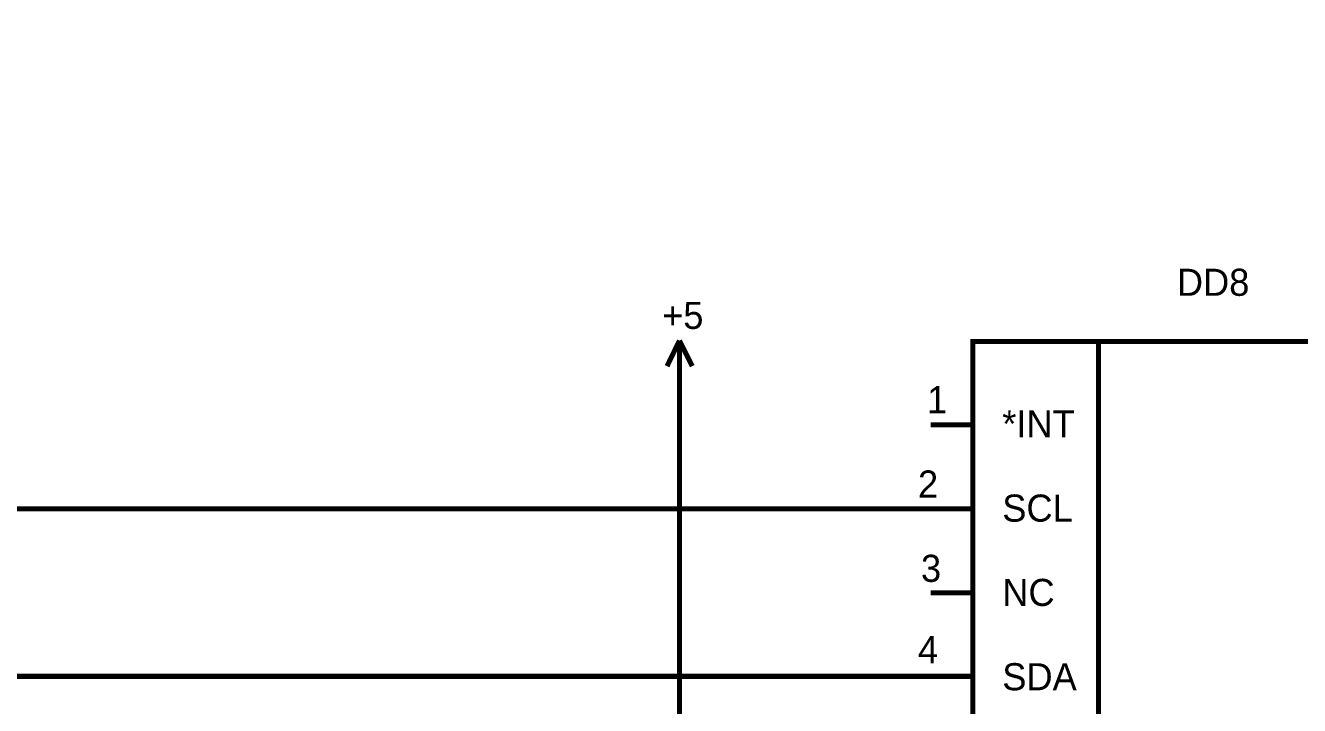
# Model space of a CAD drawing. Header units: millimetres. Extents: x 0 to 841, y 0 to 594.
# Drawn here: x 351 to 427, y 183.3 to 223.8 of the extents above; entities that cross this region are included whole.
import ezdxf

# ---------------------------------------------------------------- set-up
doc = ezdxf.new("R2010")
doc.units = ezdxf.units.MM
doc.layers.add('Sheet', color=255, linetype='Continuous')

msp = doc.modelspace()

# ---------------------------------------------------------------- linework, layer by layer
at = {"layer": 'Sheet', "const_width": 0.3}
for points in [[(405.004, 194.99), (305.022, 194.99), (305.022, 487.499)], [(405.004, 184.996), (302.507, 184.996), (302.507, 482.49)], [(390.002, 205.03), (389.261, 203.502)], [(390.002, 205.03), (390.766, 203.502)], [(390.002, 202.492), (390.002, 205.03)], [(415.02, 204.985), (415.02, 149.982)], [(390.002, 202.492), (390.002, 179.988), (397.481, 179.988), (397.481, 179.988), (405.004, 179.988)], [(407.519, 199.999), (405.004, 199.999)], [(407.519, 194.99), (405.004, 194.99)], [(407.519, 189.982), (405.004, 189.982)], [(407.519, 184.996), (405.004, 184.996)]]:
    msp.add_lwpolyline(points, dxfattribs=at)
msp.add_lwpolyline([(407.519, 204.985), (435.008, 204.985), (435.008, 149.982), (407.519, 149.982), (407.519, 204.985)], close=True, dxfattribs=at)

# ---------------------------------------------------------------- texts
at = {"layer": 'Sheet'}
for s, height, p in [('DD8', 1.6171, (419.692, 207.702)), ('+5', 1.6171, (388.969, 205.726)), ('1', 1.617, (404.78, 200.695)), ('*INT', 1.6171, (409.271, 199.258)), ('2', 1.617, (404.241, 195.664)), ('SCL', 1.6171, (409.271, 194.227)), ('3', 1.617, (404.42, 190.633)), ('NC', 1.6171, (409.271, 189.196)), ('4', 1.617, (404.241, 185.782)), ('SDA', 1.6171, (409.271, 184.165))]:
    msp.add_text(s, height=height, dxfattribs=at).set_placement(p)

doc.saveas('drawing.dxf')
